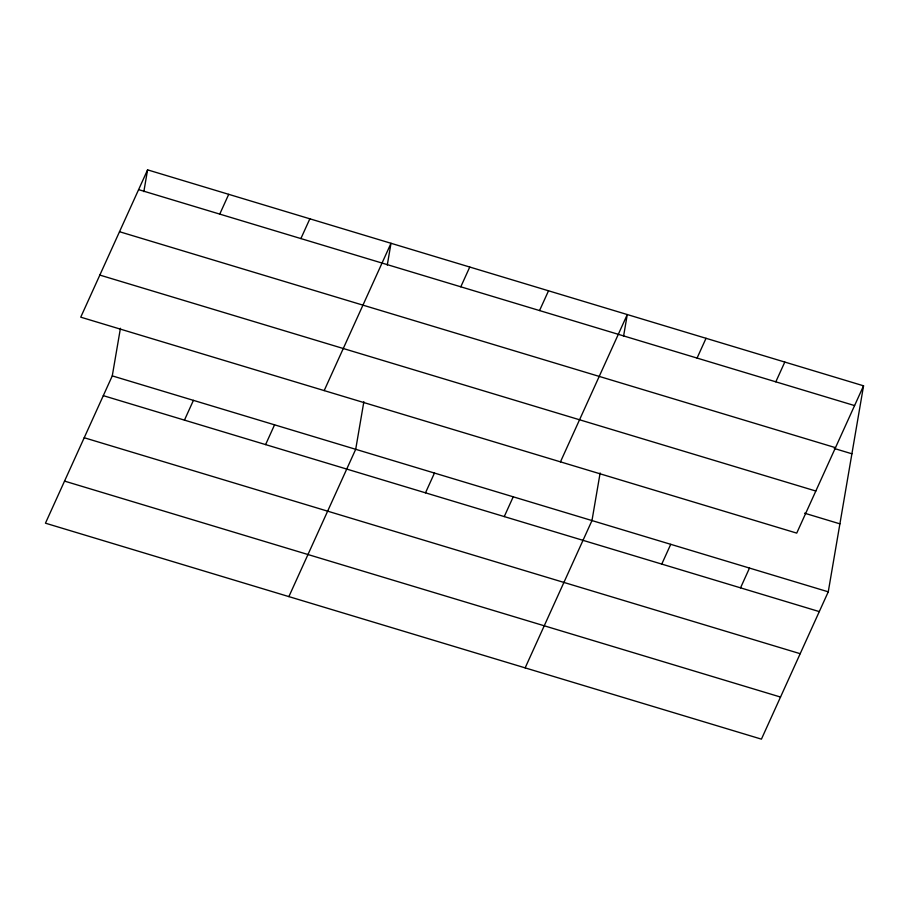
<?xml version="1.0" encoding="UTF-8"?>
<svg xmlns="http://www.w3.org/2000/svg" width="909" height="909" viewBox="0 0 909 909"><rect width="100%" height="100%" fill="white"/><g stroke="black" fill="none" stroke-linecap="round" stroke-linejoin="round"><path stroke-width="1.36" d="M863.55 385.814L796.727 533.117L80.742 317.173L147.576 169.858L863.55 385.814L828.258 591.827L761.424 739.142L45.45 523.186L112.273 375.883L120.431 328.285M143.849 191.617L147.576 169.858M363.861 401.71L355.703 449.296L288.88 596.611M387.279 265.042L391.006 243.282L324.183 390.597M600.133 472.975L591.975 520.562L525.152 667.876M623.551 336.296L627.278 314.548L560.455 461.863M219.751 214.104L228.716 194.333M184.447 420.128L193.424 400.358M300.89 238.578L309.855 218.808M265.598 444.603L274.563 424.833M460.795 286.812L469.76 267.041M425.492 492.826L434.468 473.055M539.548 310.56L548.525 290.789M504.256 516.585L513.221 496.814M697.067 358.078L706.032 338.296M661.763 564.091L670.74 544.321M775.82 381.825L784.797 362.055M740.528 587.85L749.493 568.08M138.6 189.629L854.585 405.584M119.511 231.715L835.485 447.671M834.246 448.467L851.903 453.796M99.842 275.086L815.816 491.03M804.601 513.199L839.905 523.845M112.273 375.883L828.258 591.827M103.308 395.654L819.282 611.598M84.207 437.74L800.193 653.696M64.539 481.1L780.524 697.055"/></g></svg>
